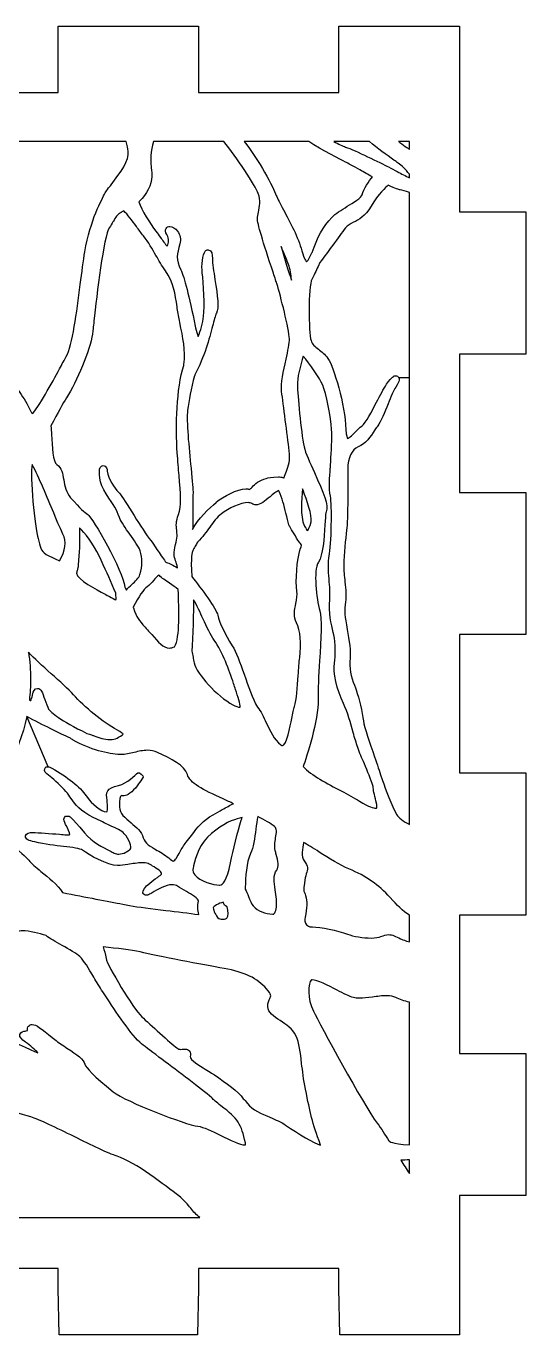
# Model space of a CAD drawing. Extents: x -11 to 868, y -1407 to -16.
# Drawn here: x 567.7 to 642.8, y -447.1 to -250.1 of the extents above; entities that cross this region are included whole.
import ezdxf

# ---------------------------------------------------------------- set-up
doc = ezdxf.new("R2010")
doc.units = 0
doc.layers.add('LAYER_1', color=7, linetype='CONTINUOUS')

msp = doc.modelspace()

# ---------------------------------------------------------------- linework, layer by layer
at = {"layer": 'LAYER_1'}
for points in [[(551.39, -260.09), (572.5, -260.09), (572.5, -250.09), (593.61, -250.09), (593.61, -260.09), (614.72, -260.09), (614.72, -250.09), (632.83, -250.09), (632.83, -278.05), (642.83, -278.05), (642.83, -299.46), (632.83, -299.46)], [(632.83, -299.46), (632.83, -320.27), (642.83, -320.27), (642.83, -341.68), (632.83, -341.68), (632.83, -362.5), (642.83, -362.5), (642.83, -383.91), (632.83, -383.91), (632.83, -404.72), (642.83, -404.72), (642.83, -426.13), (632.83, -426.13), (632.83, -447.09), (614.87, -447.09), (614.72, -440.09), (614.72, -437.09), (593.61, -437.09), (593.61, -440.09), (593.46, -447.09), (572.65, -447.09), (572.5, -440.09), (572.5, -437.09), (551.39, -437.09)], [(623.7, -302.99), (625.32, -302.99)], [(570.96, -361.58), (567.76, -354.01)]]:
    msp.add_lwpolyline(points, dxfattribs=at)
for points, knots in [([(568.59, -308.41), (568.52, -308.31), (568.43, -308.2), (568.35, -308.09), (567.89, -306.98), (567.27, -306.05), (566.72, -305.24), (566.05, -304.23), (565.47, -303.35), (565.37, -302.44), (565.11, -300.21), (561.11, -296.33), (559.49, -295.09), (557.46, -293.53), (556.83, -289.79), (556.69, -288.68), (556.53, -287.45), (555.83, -286.75), (555.21, -286.14), (554.73, -285.66), (554.31, -285.25), (554.16, -284.63), (553.92, -283.67), (553.86, -283.07), (553.8, -282.44), (553.76, -282.01), (553.72, -281.57), (553.63, -281.01), (553.34, -278.7), (551.74, -275.62), (550.45, -273.45), (549.94, -272.59), (549.66, -270.92), (549.53, -270.12), (549.43, -269.5), (549.38, -269.16), (548.93, -269.16), (548.43, -269.16), (548.41, -269.7), (548.4, -269.87), (548.37, -270.76), (548.52, -274.48), (549.92, -276.54), (551.06, -278.22), (551.91, -280.44), (551.99, -281.17), (551.82, -281.12), (551.52, -280.99), (551, -280.66), (551, -280.66), (550.98, -280.64), (550.98, -280.64), (550.98, -280.64), (550.95, -280.63), (550.95, -280.63), (550.45, -280.27), (549.38, -278.78), (548.08, -276.64), (547.4, -275.51), (546.83, -273.84), (546.54, -272.18), (546.48, -271.79), (546.4, -271.3), (545.92, -271.3), (545.92, -271.3), (545.64, -271.3), (545.64, -271.3), (545.64, -271.3), (545.48, -271.55), (545.48, -271.55), (545.2, -272.01), (545.47, -274.53), (546.01, -275.59), (545.78, -275.33), (545.53, -275.06), (545.27, -274.78), (544.15, -273.56), (542.87, -272.18), (542.55, -271.23), (542.22, -270.23), (541.43, -269.15), (540.67, -268.11), (540.51, -267.88), (540.35, -267.66), (540.19, -267.45), (540.19, -267.45), (582.7, -267.45), (582.7, -267.45), (582.85, -268.02), (582.95, -268.5), (583.01, -268.91), (583.23, -270.3), (581.88, -272.09), (580.45, -274), (580.45, -274), (580.35, -274.14), (580.35, -274.14), (580.32, -274.16), (580.3, -274.18), (580.29, -274.2), (580.26, -274.22), (580.23, -274.25), (580.2, -274.29), (580.01, -274.48), (579.81, -274.77), (579.57, -275.19), (579.02, -276.18), (577.35, -279.2), (576.5, -284.06), (576.27, -285.4), (576.05, -287.14), (575.81, -288.99), (575.29, -293.08), (574.64, -298.18), (573.71, -299.81), (573.43, -300.29), (573.08, -300.95), (572.68, -301.69), (571.61, -303.67), (569.45, -307.66), (568.59, -308.41)], [0, 0, 0, 0, 1, 1, 1, 2, 2, 2, 3, 3, 3, 4, 4, 4, 5, 5, 5, 6, 6, 6, 7, 7, 7, 8, 8, 8, 9, 9, 9, 10, 10, 10, 11, 11, 11, 12, 12, 12, 13, 13, 13, 14, 14, 14, 15, 15, 15, 16, 16, 16, 17, 17, 17, 18, 18, 18, 19, 19, 19, 20, 20, 20, 21, 21, 21, 22, 22, 22, 23, 23, 23, 24, 24, 24, 25, 25, 25, 26, 26, 26, 27, 27, 27, 28, 28, 28, 29, 29, 29, 30, 30, 30, 31, 31, 31, 32, 32, 32, 33, 33, 33, 34, 34, 34, 35, 35, 35, 36, 36, 36, 37, 37, 37, 38, 38, 38, 39, 39, 39, 40, 40, 40, 40]), ([(592.7, -325.87), (592.76, -325.09), (592.76, -323.84), (592.75, -322.63), (592.75, -321.73), (592.74, -320.87), (592.77, -320.38), (592.8, -319.9), (592.68, -318.7), (592.47, -316.62), (592.16, -313.58), (591.74, -309.43), (591.96, -307.92), (592.18, -306.45), (592.47, -304.68), (592.98, -302.73), (592.98, -302.73), (593.03, -302.68), (593.03, -302.68), (593.03, -302.68), (593.03, -302.59), (593.03, -302.59), (594.51, -299.84), (595.22, -297.09), (595.69, -295.27), (595.92, -294.38), (596.11, -293.67), (596.28, -293.31), (596.7, -292.49), (596.47, -290.77), (596.07, -288.23), (595.87, -287.01), (595.69, -285.85), (595.68, -285.06), (595.67, -284.54), (595.65, -283.76), (595.03, -283.76), (594.87, -283.76), (594.72, -283.83), (594.6, -283.96), (594.25, -284.38), (594.01, -286.15), (594.16, -287.24), (594.38, -288.74), (594.52, -292.36), (594.36, -293.75), (594.25, -294.75), (593.88, -295.97), (593.54, -296.8), (593.4, -296.43), (593.25, -295.96), (593.16, -295.52), (593.16, -295.52), (593.11, -295.27), (593.11, -295.27), (592.18, -290.68), (591.47, -287.89), (590.92, -286.75), (590.17, -285.19), (590.33, -284.47), (590.8, -282.84), (590.98, -282.18), (590.85, -281.51), (590.44, -280.96), (590.11, -280.52), (589.65, -280.24), (589.28, -280.24), (589.04, -280.24), (588.83, -280.36), (588.71, -280.55), (588.57, -280.8), (588.61, -281.11), (588.82, -281.47), (589.25, -282.21), (589.12, -282.66), (588.88, -283.23), (588.59, -282.91), (588.15, -282.29), (587.87, -281.89), (587.64, -281.56), (587.41, -281.24), (587.19, -280.96), (586.33, -279.83), (585, -277.8), (584.62, -276.52), (584.64, -276.5), (584.67, -276.47), (584.7, -276.45), (585.81, -275.41), (586.53, -273.97), (586.58, -272.7), (586.59, -272.55), (586.59, -272.41), (586.59, -272.3), (586.59, -272.3), (586.59, -272.27), (586.59, -272.27), (586.59, -272.27), (586.58, -272.23), (586.58, -272.23), (586.56, -272.12), (586.55, -272), (586.53, -271.89), (586.31, -270.33), (586.41, -268.87), (586.83, -267.45), (586.83, -267.45), (597.39, -267.45), (597.39, -267.45), (599.38, -269.81), (602.12, -274.12), (602.58, -275.29), (602.99, -276.33), (602.79, -277.26), (602.61, -278.08), (602.53, -278.43), (602.46, -278.77), (602.45, -279.07), (602.43, -279.74), (603.28, -282.46), (604.85, -287.25), (605.09, -287.99), (605.29, -288.6), (605.41, -288.96), (605.91, -290.59), (607.21, -295.7), (607.28, -297.17), (607.31, -297.77), (607.04, -298.96), (606.76, -300.22), (606.35, -302.03), (605.93, -303.9), (606.09, -305.09), (606.36, -307.05), (606.93, -311.53), (607.25, -314.02), (607.44, -315.46), (607.12, -316.28), (606.82, -317.08), (606.7, -317.41), (606.57, -317.75), (606.48, -318.11), (606.34, -318.03), (606.16, -317.98), (605.96, -317.96), (605.85, -317.95), (605.74, -317.95), (605.62, -317.95), (604.58, -317.95), (604.06, -318.06), (603.79, -318.2), (602.7, -318.39), (602.08, -319.03), (601.66, -319.47), (601.52, -319.61), (601.33, -319.81), (601.26, -319.83), (601.1, -319.75), (600.92, -319.72), (600.7, -319.72), (599.5, -319.72), (597.22, -320.94), (596.32, -321.72), (596.32, -321.72), (596.23, -321.8), (596.23, -321.8), (595.3, -322.62), (593.46, -324.24), (592.7, -325.87)], [0, 0, 0, 0, 1, 1, 1, 2, 2, 2, 3, 3, 3, 4, 4, 4, 5, 5, 5, 6, 6, 6, 7, 7, 7, 8, 8, 8, 9, 9, 9, 10, 10, 10, 11, 11, 11, 12, 12, 12, 13, 13, 13, 14, 14, 14, 15, 15, 15, 16, 16, 16, 17, 17, 17, 18, 18, 18, 19, 19, 19, 20, 20, 20, 21, 21, 21, 22, 22, 22, 23, 23, 23, 24, 24, 24, 25, 25, 25, 26, 26, 26, 27, 27, 27, 28, 28, 28, 29, 29, 29, 30, 30, 30, 31, 31, 31, 32, 32, 32, 33, 33, 33, 34, 34, 34, 35, 35, 35, 36, 36, 36, 37, 37, 37, 38, 38, 38, 39, 39, 39, 40, 40, 40, 41, 41, 41, 42, 42, 42, 43, 43, 43, 44, 44, 44, 45, 45, 45, 46, 46, 46, 47, 47, 47, 48, 48, 48, 49, 49, 49, 50, 50, 50, 51, 51, 51, 52, 52, 52, 53, 53, 53, 54, 54, 54, 55, 55, 55, 56, 56, 56, 56]), ([(609.85, -285.53), (609.77, -285.47), (609.49, -285.18), (609.14, -283.91), (608.6, -281.93), (607.36, -279.59), (606.37, -277.72), (605.9, -276.83), (605.49, -276.05), (605.29, -275.56), (604.83, -274.43), (602.7, -270.13), (600.44, -267.45), (600.44, -267.45), (610.17, -267.45), (610.17, -267.45), (612.14, -268.77), (615.04, -270.25), (615.7, -270.55), (616.04, -270.71), (616.89, -271.19), (617.87, -271.73), (618.46, -272.07), (619.12, -272.43), (619.77, -272.79), (619.24, -273.42), (618.4, -274.54), (618.22, -275.49), (618.14, -275.89), (616.84, -276.68), (615.98, -277.21), (615.09, -277.76), (614.17, -278.32), (613.64, -278.89), (612.39, -280.2), (611.41, -281.97), (610.71, -284.14), (610.64, -284.25), (610.57, -284.38), (610.51, -284.51), (610.14, -285.3), (609.92, -285.49), (609.85, -285.53)], [0, 0, 0, 0, 1, 1, 1, 2, 2, 2, 3, 3, 3, 4, 4, 4, 5, 5, 5, 6, 6, 6, 7, 7, 7, 8, 8, 8, 9, 9, 9, 10, 10, 10, 11, 11, 11, 12, 12, 12, 13, 13, 13, 14, 14, 14, 14]), ([(625.33, -272.93), (624.75, -272.64), (624.12, -272.31), (623.5, -271.98), (623.05, -271.75), (622.61, -271.51), (622.18, -271.29), (620.97, -270.67), (617.17, -268.77), (615.71, -268.29), (615.27, -268.14), (614.63, -267.84), (613.94, -267.45), (613.94, -267.45), (619.34, -267.45), (619.34, -267.45), (620.46, -268.49), (621.91, -269.49), (622.98, -270.24), (623.23, -270.41), (623.46, -270.57), (623.65, -270.7), (624.17, -271.07), (624.7, -271.61), (625.33, -272.37), (625.33, -272.37), (625.33, -272.93), (625.33, -272.93)], [0, 0, 0, 0, 1, 1, 1, 2, 2, 2, 3, 3, 3, 4, 4, 4, 5, 5, 5, 6, 6, 6, 7, 7, 7, 8, 8, 8, 9, 9, 9, 9]), ([(624.94, -268.36), (624.64, -268.14), (624.27, -267.87), (623.88, -267.6), (623.81, -267.55), (623.75, -267.5), (623.68, -267.45), (623.68, -267.45), (625.33, -267.45), (625.33, -267.45), (625.33, -267.45), (625.33, -268.65), (625.33, -268.65), (625.2, -268.55), (625.07, -268.45), (624.94, -268.36)], [0, 0, 0, 0, 1, 1, 1, 2, 2, 2, 3, 3, 3, 4, 4, 4, 5, 5, 5, 5]), ([(625.32, -370.28), (624.36, -369.78), (623.7, -369.26), (623.43, -368.8), (622.64, -367.46), (621.72, -364.88), (621.28, -363.63), (621.21, -363.42), (621.14, -363.24), (621.09, -363.11), (620.85, -362.31), (620.47, -361.23), (620.08, -360.08), (619.36, -358.01), (618.55, -355.66), (618.4, -354.68), (618.19, -353.3), (617.79, -351.34), (617.3, -350), (617.3, -350), (617.19, -349.71), (617.19, -349.71), (616.79, -348.62), (616.24, -347.13), (616.37, -345.79), (616.53, -344.09), (616.26, -342.61), (615.95, -340.89), (615.61, -339.03), (615.5, -337.99), (615.71, -336.77), (615.85, -335.96), (615.74, -334.89), (615.62, -333.76), (615.53, -332.9), (615.43, -332.01), (615.45, -331.23), (615.51, -329.52), (615.69, -327.29), (615.88, -325.95), (616.09, -324.58), (616.06, -318.01), (616.05, -316.71), (616.04, -315.15), (616.67, -313.83), (617.61, -313.43), (618.76, -312.95), (619.43, -311.95), (620.14, -310.88), (620.27, -310.68), (620.41, -310.48), (620.55, -310.27), (621.01, -309.6), (621.57, -308.25), (622.12, -306.94), (622.54, -305.9), (622.99, -304.84), (623.26, -304.43), (623.93, -303.42), (623.78, -303.13), (623.7, -302.99), (623.61, -302.82), (623.43, -302.71), (623.23, -302.71), (622.97, -302.71), (622.71, -302.81), (621.88, -304), (621.41, -304.69), (620.9, -305.67), (620.37, -306.7), (619.63, -308.14), (618.8, -309.78), (618.14, -310.29), (617.85, -310.52), (617.55, -310.82), (617.26, -311.12), (616.91, -311.47), (616.27, -312.12), (616.01, -312.15), (615.97, -312.09), (615.8, -311.81), (615.76, -310.82), (615.61, -307.02), (613.97, -301.45), (613.05, -300.1), (612.62, -299.47), (612.1, -299.07), (611.64, -298.72), (611.11, -298.32), (610.69, -298), (610.53, -297.43), (610.17, -296.2), (610.01, -289.36), (610.68, -288.13), (610.96, -287.64), (611.26, -286.97), (611.58, -286.27), (611.58, -286.27), (611.86, -285.68), (611.86, -285.68), (612.52, -284.79), (613.17, -283.9), (613.78, -283.07), (614.54, -282.02), (615.2, -281.11), (615.72, -280.44), (616.03, -280.05), (616.42, -279.86), (616.9, -279.62), (617.68, -279.24), (618.66, -278.76), (619.57, -277.21), (620.69, -275.31), (621.75, -274.3), (622.13, -274.03), (623.28, -274.6), (623.71, -274.71), (623.93, -274.74), (624.23, -274.78), (624.73, -274.93), (625.33, -275.15), (625.33, -275.15), (625.32, -370.28), (625.32, -370.28)], [0, 0, 0, 0, 1, 1, 1, 2, 2, 2, 3, 3, 3, 4, 4, 4, 5, 5, 5, 6, 6, 6, 7, 7, 7, 8, 8, 8, 9, 9, 9, 10, 10, 10, 11, 11, 11, 12, 12, 12, 13, 13, 13, 14, 14, 14, 15, 15, 15, 16, 16, 16, 17, 17, 17, 18, 18, 18, 19, 19, 19, 20, 20, 20, 21, 21, 21, 22, 22, 22, 23, 23, 23, 24, 24, 24, 25, 25, 25, 26, 26, 26, 27, 27, 27, 28, 28, 28, 29, 29, 29, 30, 30, 30, 31, 31, 31, 32, 32, 32, 33, 33, 33, 34, 34, 34, 35, 35, 35, 36, 36, 36, 37, 37, 37, 38, 38, 38, 39, 39, 39, 40, 40, 40, 41, 41, 41, 41]), ([(582.74, -334.97), (582.67, -334.81), (582.58, -334.66), (582.5, -334.52), (582.26, -332.04), (577.65, -324.05), (576.93, -323.6), (576.42, -323.28), (575.86, -322.79), (574.35, -321.08), (573.67, -320.32), (573.49, -319.29), (573.32, -318.38), (573.16, -317.44), (573, -316.55), (572.3, -316.1), (571.7, -315.72), (571.58, -313.4), (571.48, -311.55), (571.45, -311.13), (571.43, -310.71), (571.4, -310.28), (572.45, -308.24), (573.21, -306.85), (573.73, -306.04), (575.25, -303.64), (577.33, -298.83), (577.63, -296.46), (577.69, -296.06), (577.77, -295.35), (577.87, -294.45), (578.3, -290.63), (579.3, -281.68), (580.19, -280.41), (580.39, -280.11), (580.56, -279.84), (580.73, -279.56), (580.73, -279.56), (580.79, -279.46), (580.79, -279.46), (580.79, -279.46), (580.89, -279.28), (580.89, -279.28), (581.09, -278.94), (581.22, -278.72), (581.42, -278.52), (581.46, -278.49), (581.49, -278.45), (581.53, -278.42), (581.59, -278.37), (581.63, -278.34), (581.67, -278.31), (581.72, -278.28), (581.74, -278.27), (581.75, -278.25), (581.82, -278.21), (581.87, -278.18), (581.93, -278.14), (581.93, -278.14), (581.97, -278.12), (581.97, -278.12), (582.04, -278.07), (582.11, -278.04), (582.18, -278), (582.24, -277.97), (582.3, -277.94), (582.35, -277.91), (582.93, -278.41), (583.61, -279.35), (584.26, -280.26), (584.6, -280.73), (584.96, -281.23), (585.3, -281.65), (586.1, -282.66), (586.65, -283.64), (587.19, -284.6), (587.62, -285.36), (588.06, -286.15), (588.61, -286.91), (589.84, -288.61), (590.1, -290.42), (590.37, -292.33), (590.47, -293.01), (590.57, -293.72), (590.72, -294.41), (590.72, -294.41), (590.78, -294.71), (590.78, -294.71), (591.27, -297.03), (591.66, -298.87), (591.41, -301), (591.41, -301), (591.38, -301.03), (591.38, -301.03), (591.38, -301.03), (591.38, -301.15), (591.38, -301.15), (590.27, -304.68), (590.14, -310.26), (590.4, -314.33), (590.48, -315.57), (590.58, -316.71), (590.67, -317.72), (590.91, -320.45), (591.09, -322.41), (590.59, -323.61), (590.17, -324.64), (590.24, -325.31), (590.31, -325.95), (590.38, -326.53), (590.44, -327.13), (590.15, -328.14), (589.78, -329.42), (589.9, -329.91), (590.15, -330.56), (590.25, -330.83), (590.36, -331.13), (590.42, -331.61), (589.86, -331.29), (589.16, -330.92), (588.78, -330.83), (588.59, -330.75), (588.09, -329.99), (587.66, -329.33), (587.27, -328.73), (586.78, -327.99), (586.18, -327.2), (585.43, -326.2), (584.44, -324.61), (583.56, -323.21), (582.53, -321.58), (581.89, -320.56), (581.55, -320.23), (580.96, -319.65), (580.01, -318.23), (579.87, -317.06), (579.84, -316.82), (579.77, -316.25), (579.26, -316.25), (579.06, -316.25), (578.89, -316.36), (578.79, -316.54), (578.55, -317.01), (578.63, -318.97), (579.68, -320.48), (580.98, -322.37), (581.2, -322.77), (581.71, -324.07), (581.98, -324.78), (582.6, -325.65), (583.26, -326.57), (583.91, -327.47), (584.57, -328.4), (584.8, -329.05), (585.19, -330.18), (585.19, -331.32), (584.79, -332.63), (584.62, -333.15), (584.08, -333.66), (583.56, -334.14), (583.28, -334.41), (582.99, -334.68), (582.74, -334.97)], [0, 0, 0, 0, 1, 1, 1, 2, 2, 2, 3, 3, 3, 4, 4, 4, 5, 5, 5, 6, 6, 6, 7, 7, 7, 8, 8, 8, 9, 9, 9, 10, 10, 10, 11, 11, 11, 12, 12, 12, 13, 13, 13, 14, 14, 14, 15, 15, 15, 16, 16, 16, 17, 17, 17, 18, 18, 18, 19, 19, 19, 20, 20, 20, 21, 21, 21, 22, 22, 22, 23, 23, 23, 24, 24, 24, 25, 25, 25, 26, 26, 26, 27, 27, 27, 28, 28, 28, 29, 29, 29, 30, 30, 30, 31, 31, 31, 32, 32, 32, 33, 33, 33, 34, 34, 34, 35, 35, 35, 36, 36, 36, 37, 37, 37, 38, 38, 38, 39, 39, 39, 40, 40, 40, 41, 41, 41, 42, 42, 42, 43, 43, 43, 44, 44, 44, 45, 45, 45, 46, 46, 46, 47, 47, 47, 48, 48, 48, 49, 49, 49, 50, 50, 50, 51, 51, 51, 52, 52, 52, 53, 53, 53, 54, 54, 54, 54]), ([(607.59, -288.32), (607.18, -287.16), (606.56, -285.13), (606.02, -283.24), (606.5, -284.36), (606.94, -285.41), (607.14, -285.96), (607.38, -286.62), (607.5, -287.48), (607.59, -288.32)], [0, 0, 0, 0, 1, 1, 1, 2, 2, 2, 3, 3, 3, 3]), ([(620.23, -367.82), (619.96, -367.82), (619.29, -367.68), (617.79, -366.74), (617.05, -366.27), (616.08, -365.76), (615.05, -365.22), (612.94, -364.11), (610.56, -362.86), (609.36, -361.56), (609.81, -360.23), (611.67, -354.56), (611.58, -351.44), (611.54, -350.05), (611.67, -347.81), (611.8, -345.64), (612, -342.31), (612.19, -339.16), (611.86, -338.09), (611.31, -336.33), (610.84, -332.04), (611.64, -330.78), (612.32, -329.7), (612.48, -327.19), (612.6, -325.18), (612.65, -324.41), (612.7, -323.54), (612.77, -323.33), (612.78, -323.29), (612.8, -323.26), (612.81, -323.22), (613.2, -322.24), (612.39, -320.32), (611.02, -317.3), (610.36, -315.83), (609.67, -314.31), (609.48, -313.43), (608.96, -311.06), (608.54, -305.49), (608.46, -304.13), (608.4, -303.2), (608.94, -301.07), (609.32, -299.75), (610.31, -300.83), (611.84, -303.14), (612.28, -304.13), (612.75, -305.18), (613.55, -309.14), (613.62, -310.75), (613.69, -312.27), (613.58, -314.01), (613.48, -315.71), (613.48, -315.71), (613.46, -316.07), (613.46, -316.07), (613.45, -316.24), (613.43, -316.45), (613.41, -316.69), (613.32, -317.89), (613.18, -319.71), (613.44, -320.86), (613.71, -322.05), (613.58, -328.33), (613.24, -329.82), (613.05, -330.72), (613.14, -331.97), (613.24, -333.31), (613.32, -334.39), (613.41, -335.51), (613.33, -336.42), (613.16, -338.39), (613.56, -340.12), (613.86, -341.38), (613.86, -341.38), (613.94, -341.71), (613.94, -341.71), (614.22, -342.94), (614.2, -344.87), (614.03, -345.96), (613.81, -347.3), (614.41, -349.99), (615.4, -352.07), (616.03, -353.4), (616.47, -354.99), (616.86, -356.4), (617.09, -357.22), (617.31, -357.99), (617.54, -358.67), (617.82, -359.46), (618.17, -360.27), (618.54, -361.13), (619.03, -362.27), (619.54, -363.44), (619.85, -364.53), (619.9, -365.02), (620.02, -365.8), (620.29, -366.73), (620.54, -367.57), (620.39, -367.78), (620.39, -367.79), (620.37, -367.81), (620.31, -367.82), (620.23, -367.82)], [0, 0, 0, 0, 1, 1, 1, 2, 2, 2, 3, 3, 3, 4, 4, 4, 5, 5, 5, 6, 6, 6, 7, 7, 7, 8, 8, 8, 9, 9, 9, 10, 10, 10, 11, 11, 11, 12, 12, 12, 13, 13, 13, 14, 14, 14, 15, 15, 15, 16, 16, 16, 17, 17, 17, 18, 18, 18, 19, 19, 19, 20, 20, 20, 21, 21, 21, 22, 22, 22, 23, 23, 23, 24, 24, 24, 25, 25, 25, 26, 26, 26, 27, 27, 27, 28, 28, 28, 29, 29, 29, 30, 30, 30, 31, 31, 31, 32, 32, 32, 33, 33, 33, 34, 34, 34, 34]), ([(572.67, -330.58), (572.43, -330.48), (572.06, -330.31), (571.61, -330.1), (570.04, -329.38), (569.95, -329.03), (569.68, -328), (569.62, -327.76), (569.55, -327.5), (569.46, -327.21), (568.97, -325.63), (568.2, -317.67), (568.57, -316.08), (569.6, -318.01), (570.86, -321.04), (571.81, -323.34), (572.44, -324.85), (572.93, -326.04), (573.21, -326.55), (573.79, -327.64), (573.59, -329.1), (572.67, -330.58)], [0, 0, 0, 0, 1, 1, 1, 2, 2, 2, 3, 3, 3, 4, 4, 4, 5, 5, 5, 6, 6, 6, 7, 7, 7, 7]), ([(606.21, -358.39), (606.18, -358.39), (606.1, -358.38), (605.96, -358.27), (604.96, -357.49), (604.36, -356.2), (603.78, -354.95), (603.37, -354.05), (602.98, -353.21), (602.46, -352.61), (601.73, -351.28), (601.08, -349.44), (600.46, -347.66), (599.84, -345.91), (599.26, -344.26), (598.67, -343.35), (597.57, -341.63), (596.67, -339.75), (596.49, -338.78), (596.3, -337.8), (593.99, -334.74), (592.57, -332.93), (592.4, -329.95), (592.64, -329.23), (592.72, -329.08), (592.83, -328.87), (592.97, -328.63), (593.11, -328.37), (593.22, -328.17), (593.33, -327.97), (593.44, -327.77), (594.22, -326.98), (594.79, -326.2), (595.29, -325.51), (595.86, -324.72), (596.36, -324.03), (597.04, -323.5), (598.07, -322.69), (599.92, -321.82), (601.04, -321.82), (601.3, -321.82), (601.5, -321.87), (601.62, -321.96), (601.79, -322.09), (602, -322.16), (602.22, -322.16), (602.88, -322.16), (603.6, -321.56), (604.35, -320.93), (604.75, -320.6), (605.4, -320.05), (605.67, -320), (605.68, -320.01), (605.72, -320.14), (605.72, -320.14), (605.72, -320.14), (605.75, -320.16), (605.75, -320.16), (606.16, -321.02), (606.47, -322.29), (606.74, -323.41), (606.9, -324.05), (607.04, -324.65), (607.2, -325.17), (607.23, -325.32), (607.33, -325.47), (607.6, -325.9), (607.83, -326.26), (608.13, -326.74), (608.35, -327.16), (608.58, -327.59), (608.8, -327.83), (608.95, -327.99), (609.13, -328.19), (609.15, -328.2), (608.91, -328.84), (608.36, -330.34), (608.17, -333.62), (608.4, -335.15), (608.49, -335.69), (608.36, -336.32), (608.24, -336.98), (608.04, -337.98), (607.84, -339.02), (608.32, -339.92), (608.91, -341), (609.1, -343.05), (608.82, -345.13), (608.73, -345.84), (608.67, -346.8), (608.6, -347.82), (608.48, -349.57), (608.36, -351.56), (608.03, -352.5), (607.89, -352.91), (607.77, -353.56), (607.62, -354.32), (607.4, -355.43), (606.82, -358.39), (606.21, -358.39)], [0, 0, 0, 0, 1, 1, 1, 2, 2, 2, 3, 3, 3, 4, 4, 4, 5, 5, 5, 6, 6, 6, 7, 7, 7, 8, 8, 8, 9, 9, 9, 10, 10, 10, 11, 11, 11, 12, 12, 12, 13, 13, 13, 14, 14, 14, 15, 15, 15, 16, 16, 16, 17, 17, 17, 18, 18, 18, 19, 19, 19, 20, 20, 20, 21, 21, 21, 22, 22, 22, 23, 23, 23, 24, 24, 24, 25, 25, 25, 26, 26, 26, 27, 27, 27, 28, 28, 28, 29, 29, 29, 30, 30, 30, 31, 31, 31, 32, 32, 32, 33, 33, 33, 33]), ([(609.96, -326.03), (609.92, -325.99), (609.87, -325.91), (609.8, -325.79), (609.68, -325.56), (609.58, -325.39), (609.48, -325.28), (608.91, -323.8), (609.04, -321.44), (609.24, -319.74), (609.26, -319.81), (609.29, -319.89), (609.32, -319.96), (609.89, -321.52), (610.67, -323.65), (610.56, -324.73), (610.31, -325.55), (610.08, -325.91), (609.96, -326.03)], [0, 0, 0, 0, 1, 1, 1, 2, 2, 2, 3, 3, 3, 4, 4, 4, 5, 5, 5, 6, 6, 6, 6]), ([(581.18, -336.46), (580.96, -336.38), (580.56, -336.16), (580.19, -335.96), (579.97, -335.84), (579.73, -335.71), (579.46, -335.56), (578.33, -334.97), (575.32, -333.38), (575.26, -332.43), (575.25, -332.38), (575.26, -332.34), (575.27, -332.31), (575.3, -332.21), (575.33, -332.12), (575.35, -332.04), (575.4, -331.89), (575.44, -331.72), (575.46, -331.55), (575.46, -331.55), (575.48, -331.52), (575.48, -331.52), (575.48, -331.52), (575.48, -331.43), (575.48, -331.43), (575.49, -331.34), (575.5, -331.25), (575.49, -331.16), (575.71, -329.49), (575.7, -327.62), (575.7, -326.37), (575.7, -326.09), (575.7, -325.83), (575.7, -325.61), (576.41, -326.24), (577.84, -328.14), (578.64, -329.84), (578.64, -329.84), (578.94, -330.48), (578.94, -330.48), (579.87, -332.43), (580.43, -333.62), (581.14, -335.43), (581.2, -336.02), (581.2, -336.32), (581.18, -336.46)], [0, 0, 0, 0, 1, 1, 1, 2, 2, 2, 3, 3, 3, 4, 4, 4, 5, 5, 5, 6, 6, 6, 7, 7, 7, 8, 8, 8, 9, 9, 9, 10, 10, 10, 11, 11, 11, 12, 12, 12, 13, 13, 13, 14, 14, 14, 15, 15, 15, 15]), ([(589.2, -343.7), (588.3, -343.7), (587.53, -342.81), (586.55, -341.68), (586.55, -341.68), (586.29, -341.38), (586.29, -341.38), (586.02, -341.07), (585.78, -340.81), (585.57, -340.57), (584.61, -339.52), (584.29, -339.16), (583.8, -337.63), (583.79, -337.61), (583.79, -337.58), (583.78, -337.56), (584.61, -335.95), (585.36, -334.84), (585.85, -334.5), (586.22, -334.24), (586.54, -333.87), (586.85, -333.5), (587.07, -333.25), (587.48, -332.77), (587.64, -332.75), (587.64, -332.75), (587.67, -332.77), (587.71, -332.81), (588.05, -333.16), (588.63, -333.55), (589.25, -333.96), (589.71, -334.27), (590.18, -334.58), (590.53, -334.87), (590.53, -334.87), (590.54, -334.95), (590.54, -334.95), (590.65, -337.82), (590.83, -342.13), (590, -343.5), (589.71, -343.64), (589.44, -343.7), (589.2, -343.7)], [0, 0, 0, 0, 1, 1, 1, 2, 2, 2, 3, 3, 3, 4, 4, 4, 5, 5, 5, 6, 6, 6, 7, 7, 7, 8, 8, 8, 9, 9, 9, 10, 10, 10, 11, 11, 11, 12, 12, 12, 13, 13, 13, 14, 14, 14, 14]), ([(599.86, -352.61), (599.57, -352.61), (599.19, -352.48), (598.75, -352.25), (596.37, -350.95), (593.33, -347.65), (592.94, -345.94), (592.88, -345.64), (592.82, -345.36), (592.78, -345.1), (592.71, -344.75), (592.66, -344.44), (592.58, -344.17), (592.69, -342.11), (592.9, -338), (592.85, -336.44), (593.33, -337.24), (593.88, -338.44), (594.26, -339.27), (594.86, -340.56), (595.42, -341.78), (595.95, -342.51), (597.23, -344.28), (598.22, -347.08), (598.86, -349.04), (598.96, -349.36), (599.06, -349.67), (599.16, -349.97), (599.49, -350.97), (599.9, -352.19), (599.86, -352.61)], [0, 0, 0, 0, 1, 1, 1, 2, 2, 2, 3, 3, 3, 4, 4, 4, 5, 5, 5, 6, 6, 6, 7, 7, 7, 8, 8, 8, 9, 9, 9, 10, 10, 10, 10]), ([(582.28, -356.67), (582.12, -356.84), (581.59, -357.13), (581.37, -357.25), (581.06, -357.41), (580.71, -357.49), (580.29, -357.49), (579.47, -357.49), (578.57, -357.17), (577.91, -356.93), (577.75, -356.87), (577.61, -356.82), (577.48, -356.77), (577.31, -356.72), (577.08, -356.64), (576.81, -356.56), (572.75, -354.55), (571.43, -353.45), (571.05, -352.89), (570.87, -352.63), (570.65, -351.98), (570.48, -351.46), (570.11, -350.38), (569.91, -349.78), (569.37, -349.78), (568.86, -349.78), (568.73, -350.34), (568.68, -350.52), (568.68, -350.52), (568.61, -350.83), (568.61, -350.83), (568.54, -351.13), (568.45, -351.49), (568.38, -351.61), (568.34, -351.6), (568.27, -351.58), (568.15, -351.54), (568.27, -350.52), (568.33, -349.49), (568.33, -348.45), (568.33, -347.05), (568.22, -345.68), (568.02, -344.34), (568.8, -345.22), (570.15, -346.42), (571.44, -347.58), (572.73, -348.72), (574.06, -349.91), (574.78, -350.73), (576.34, -352.53), (579.4, -355), (581.31, -356.02), (581.99, -356.38), (582.21, -356.58), (582.28, -356.67)], [0, 0, 0, 0, 1, 1, 1, 2, 2, 2, 3, 3, 3, 4, 4, 4, 5, 5, 5, 6, 6, 6, 7, 7, 7, 8, 8, 8, 9, 9, 9, 10, 10, 10, 11, 11, 11, 12, 12, 12, 13, 13, 13, 14, 14, 14, 15, 15, 15, 16, 16, 16, 17, 17, 17, 18, 18, 18, 18]), ([(598.85, -367.14), (598.33, -367.37), (597.79, -367.68), (597.17, -368.03), (596.76, -368.26), (596.3, -368.52), (595.8, -368.79), (594.31, -369.57), (593.42, -370.75), (592.55, -371.9), (592.28, -372.26), (592.02, -372.6), (591.75, -372.93), (591.37, -373.39), (591.08, -373.92), (590.79, -374.44), (590.48, -375), (590.06, -375.77), (589.78, -375.77), (589.73, -375.77), (589.59, -375.74), (589.35, -375.51), (588.74, -374.94), (588.04, -374.54), (587.36, -374.16), (586.37, -373.59), (585.51, -373.1), (585.29, -372.26), (585.06, -371.35), (584.24, -370.67), (583.44, -370.01), (582.55, -369.27), (581.7, -368.57), (581.7, -367.65), (581.68, -366.39), (581.85, -366.03), (581.96, -365.93), (581.97, -365.91), (582.33, -365.97), (582.62, -365.92), (583.04, -365.85), (584.05, -365.02), (584.57, -364.15), (584.74, -363.87), (585.04, -363.56), (585.25, -363.13), (585.36, -362.91), (584.69, -362.37), (584.48, -362.5), (583.98, -362.78), (582.94, -364.12), (581.55, -364.39), (579.72, -364.75), (579.68, -365.51), (579.83, -366.63), (579.89, -367.02), (579.95, -367.47), (579.9, -368.03), (579.88, -368.35), (579.8, -368.35), (579.71, -368.35), (579, -368.35), (577.42, -367.08), (576.88, -366.22), (576.02, -364.86), (574.28, -363.38), (571.97, -362.04), (571.24, -361.62), (571.13, -361.58), (570.96, -361.58), (570.96, -361.58), (570.61, -361.58), (570.61, -361.58), (570.61, -361.58), (570.48, -361.91), (570.48, -361.91), (570.35, -362.27), (570.51, -362.4), (571.26, -363.03), (571.92, -363.59), (573.02, -364.52), (573.65, -365.29), (573.96, -365.67), (574.19, -366.01), (574.42, -366.33), (575.14, -367.35), (575.71, -368.16), (577.84, -369.25), (578.78, -369.73), (579.56, -370.09), (580.18, -370.37), (581.3, -370.89), (581.98, -371.2), (582.43, -371.66), (583.2, -372.45), (583.57, -373.74), (583.38, -373.94), (583.07, -374.27), (582.31, -374.73), (581.59, -374.73), (581.34, -374.73), (581.12, -374.68), (580.92, -374.57), (580.73, -374.47), (580.51, -374.36), (580.28, -374.25), (579.17, -373.7), (577.64, -372.94), (576.45, -371.51), (574.37, -368.99), (574.18, -368.99), (573.89, -368.99), (573.89, -368.99), (573.61, -368.99), (573.61, -368.99), (573.61, -368.99), (573.44, -369.24), (573.44, -369.24), (573.26, -369.53), (573.4, -369.86), (573.6, -370.26), (573.6, -370.26), (573.68, -370.42), (573.68, -370.42), (573.91, -370.87), (574.24, -371.56), (574.22, -371.78), (574.18, -371.8), (574.09, -371.83), (573.89, -371.83), (573.83, -371.83), (573.76, -371.82), (573.69, -371.82), (573.44, -371.8), (573.08, -371.77), (572.66, -371.74), (571.35, -371.63), (569.56, -371.49), (568.64, -371.49), (568.22, -371.49), (567.64, -371.49), (567.58, -372), (567.52, -372.54), (568.09, -372.68), (568.95, -372.88), (570.52, -373.25), (572.06, -373.43), (573.3, -373.58), (574.58, -373.73), (575.8, -373.87), (576.16, -374.15), (577.06, -374.84), (579.92, -376.45), (581.4, -376.45), (581.4, -376.45), (581.49, -376.45), (581.49, -376.45), (581.89, -376.43), (582.4, -376.35), (582.95, -376.27), (583.67, -376.17), (584.49, -376.04), (585.16, -376.04), (585.75, -376.04), (586.03, -376.14), (586.16, -376.22), (586.26, -376.28), (586.38, -376.34), (586.5, -376.41), (586.96, -376.67), (588.04, -377.28), (588.05, -377.65), (588.05, -377.73), (587.95, -377.88), (587.65, -378.07), (587.21, -378.35), (585.02, -379.79), (585.24, -380.55), (585.3, -380.78), (585.51, -380.93), (585.76, -380.93), (585.94, -380.93), (586.13, -380.85), (586.46, -380.65), (586.46, -380.65), (586.6, -380.57), (586.6, -380.57), (587.46, -380.05), (588.65, -379.33), (589.62, -379.33), (589.94, -379.33), (590.21, -379.41), (590.44, -379.57), (590.85, -379.85), (591.32, -380.11), (591.77, -380.37), (592.52, -380.79), (593.66, -381.43), (593.58, -381.82), (593.44, -382.42), (593.45, -383.19), (593.64, -383.83), (592.14, -383.6), (590.38, -383.39), (588.66, -383.19), (586.54, -382.94), (584.54, -382.71), (583.22, -382.45), (583.22, -382.45), (582.19, -382.26), (582.19, -382.26), (580.08, -381.86), (576.59, -381.19), (573.16, -380.51), (572.34, -379.32), (571.04, -378.26), (569.89, -377.32), (569.14, -376.7), (568.42, -376.11), (568.09, -375.66), (567.75, -375.21), (566.66, -374.3), (564.76, -372.72), (563.23, -371.45), (561.24, -369.79), (559.76, -368.39), (563.76, -364.6), (566.61, -359.61), (567.76, -354.01), (570.22, -355.3), (572.72, -356.55), (574.32, -357.29), (574.42, -357.36), (574.57, -357.45), (574.74, -357.55), (577.22, -358.99), (580.06, -359.69), (581.77, -359.74), (581.77, -359.74), (581.9, -359.74), (581.9, -359.74), (582.57, -359.74), (583.25, -359.58), (583.9, -359.42), (584.56, -359.26), (585.23, -359.1), (585.91, -359.1), (586.45, -359.1), (586.94, -359.21), (587.41, -359.42), (589.45, -360.37), (591.56, -361.35), (591.92, -362.74), (592.24, -364.01), (594.26, -365.02), (597.3, -366.42), (597.85, -366.67), (598.37, -366.91), (598.85, -367.14)], [0, 0, 0, 0, 1, 1, 1, 2, 2, 2, 3, 3, 3, 4, 4, 4, 5, 5, 5, 6, 6, 6, 7, 7, 7, 8, 8, 8, 9, 9, 9, 10, 10, 10, 11, 11, 11, 12, 12, 12, 13, 13, 13, 14, 14, 14, 15, 15, 15, 16, 16, 16, 17, 17, 17, 18, 18, 18, 19, 19, 19, 20, 20, 20, 21, 21, 21, 22, 22, 22, 23, 23, 23, 24, 24, 24, 25, 25, 25, 26, 26, 26, 27, 27, 27, 28, 28, 28, 29, 29, 29, 30, 30, 30, 31, 31, 31, 32, 32, 32, 33, 33, 33, 34, 34, 34, 35, 35, 35, 36, 36, 36, 37, 37, 37, 38, 38, 38, 39, 39, 39, 40, 40, 40, 41, 41, 41, 42, 42, 42, 43, 43, 43, 44, 44, 44, 45, 45, 45, 46, 46, 46, 47, 47, 47, 48, 48, 48, 49, 49, 49, 50, 50, 50, 51, 51, 51, 52, 52, 52, 53, 53, 53, 54, 54, 54, 55, 55, 55, 56, 56, 56, 57, 57, 57, 58, 58, 58, 59, 59, 59, 60, 60, 60, 61, 61, 61, 62, 62, 62, 63, 63, 63, 64, 64, 64, 65, 65, 65, 66, 66, 66, 67, 67, 67, 68, 68, 68, 69, 69, 69, 70, 70, 70, 71, 71, 71, 72, 72, 72, 73, 73, 73, 74, 74, 74, 75, 75, 75, 76, 76, 76, 77, 77, 77, 78, 78, 78, 79, 79, 79, 80, 80, 80, 81, 81, 81, 82, 82, 82, 83, 83, 83, 84, 84, 84, 85, 85, 85, 86, 86, 86, 86]), ([(596.75, -379.4), (595.88, -379.4), (593.8, -378.81), (593.02, -377.85), (592.78, -377.56), (592.69, -377.27), (592.76, -376.97), (592.76, -376.97), (592.77, -376.89), (592.77, -376.89), (592.97, -375.93), (593.43, -373.7), (594.97, -372.17), (596.55, -370.6), (598.35, -369.66), (599.42, -369.43), (599.7, -369.38), (599.94, -369.29), (600.14, -369.22), (600.11, -369.32), (600.08, -369.45), (600.03, -369.6), (599.47, -371.32), (598.78, -374.21), (598.41, -376.04), (597.87, -378.78), (597.24, -379.38), (596.81, -379.4), (596.81, -379.4), (596.75, -379.4), (596.75, -379.4)], [0, 0, 0, 0, 1, 1, 1, 2, 2, 2, 3, 3, 3, 4, 4, 4, 5, 5, 5, 6, 6, 6, 7, 7, 7, 8, 8, 8, 9, 9, 9, 10, 10, 10, 10]), ([(604.75, -383.75), (603.56, -383.75), (602.6, -383.34), (601.82, -382.5), (601.58, -382.23), (601.33, -381.63), (601.12, -381.09), (600.96, -380.71), (600.8, -380.31), (600.62, -379.99), (600.62, -379.99), (600.63, -379.74), (600.63, -379.74), (600.68, -378.24), (600.75, -375.97), (601.44, -374.62), (601.86, -373.8), (602.05, -372.3), (602.21, -370.99), (602.29, -370.34), (602.39, -369.51), (602.5, -369.08), (603.56, -369.63), (604.47, -370.11), (605.03, -370.57), (605.41, -370.89), (605.34, -371.44), (605.2, -372.31), (605.1, -372.93), (604.99, -373.57), (605.13, -374.19), (605.18, -374.39), (605.23, -374.59), (605.28, -374.78), (605.53, -375.78), (605.74, -376.64), (605.36, -377.13), (604.78, -377.86), (604.94, -378.9), (605.13, -380.11), (605.2, -380.57), (605.27, -381.05), (605.31, -381.53), (605.4, -382.76), (605.19, -383.47), (604.99, -383.69), (604.95, -383.73), (604.92, -383.75), (604.9, -383.75), (604.85, -383.75), (604.8, -383.75), (604.75, -383.75)], [0, 0, 0, 0, 1, 1, 1, 2, 2, 2, 3, 3, 3, 4, 4, 4, 5, 5, 5, 6, 6, 6, 7, 7, 7, 8, 8, 8, 9, 9, 9, 10, 10, 10, 11, 11, 11, 12, 12, 12, 13, 13, 13, 14, 14, 14, 15, 15, 15, 16, 16, 16, 17, 17, 17, 17]), ([(625.32, -387.95), (624.69, -387.76), (624.31, -387.62), (624.15, -387.54), (624.15, -387.54), (624, -387.46), (624, -387.46), (623.25, -387.09), (622.75, -386.85), (622.18, -386.85), (621.83, -386.85), (621.47, -386.94), (621.04, -387.15), (620.76, -387.28), (620.22, -387.36), (619.55, -387.36), (618.35, -387.36), (616.9, -387.12), (616.02, -386.78), (614.47, -386.2), (611.99, -385.68), (610.72, -385.68), (610.72, -385.68), (610.58, -385.68), (610.58, -385.68), (610.25, -385.68), (609.99, -385.57), (609.82, -385.35), (609.6, -385.07), (609.53, -384.64), (609.63, -384.2), (609.94, -382.86), (609.96, -381.83), (609.71, -380.96), (609.62, -380.66), (609.54, -380.51), (609.48, -380.4), (609.42, -380.29), (609.39, -380.24), (609.52, -379.09), (609.59, -378.47), (609.71, -378.04), (609.81, -377.7), (610, -377.04), (610.15, -376.52), (609.48, -375.75), (609, -375.2), (609.24, -373.79), (609.38, -373.03), (609.38, -373.02), (609.38, -373.01), (609.38, -372.99), (609.9, -373.24), (610.9, -373.88), (611.74, -374.41), (613.22, -375.34), (614.89, -376.4), (616.23, -376.96), (618.83, -378.05), (620.63, -379.3), (622.43, -381.27), (623.48, -382.43), (624.31, -383.26), (625.32, -383.93), (625.32, -383.93), (625.32, -387.95), (625.32, -387.95)], [0, 0, 0, 0, 1, 1, 1, 2, 2, 2, 3, 3, 3, 4, 4, 4, 5, 5, 5, 6, 6, 6, 7, 7, 7, 8, 8, 8, 9, 9, 9, 10, 10, 10, 11, 11, 11, 12, 12, 12, 13, 13, 13, 14, 14, 14, 15, 15, 15, 16, 16, 16, 17, 17, 17, 18, 18, 18, 19, 19, 19, 20, 20, 20, 21, 21, 21, 22, 22, 22, 22]), ([(597.31, -384.53), (597.12, -384.53), (596.89, -384.5), (596.63, -384.44), (596.19, -383.95), (595.86, -383.25), (595.8, -382.82), (595.85, -382.63), (596.58, -382.1), (597.32, -381.98), (597.38, -382.31), (597.56, -382.52), (597.89, -382.65), (597.9, -382.65), (597.91, -382.65), (597.91, -382.65), (597.92, -382.67), (597.92, -382.7), (597.93, -382.74), (597.93, -382.74), (597.95, -382.84), (597.95, -382.84), (598.02, -383.29), (598.13, -384.05), (597.87, -384.35), (597.77, -384.47), (597.58, -384.53), (597.31, -384.53)], [0, 0, 0, 0, 1, 1, 1, 2, 2, 2, 3, 3, 3, 4, 4, 4, 5, 5, 5, 6, 6, 6, 7, 7, 7, 8, 8, 8, 9, 9, 9, 9]), ([(600.56, -418.5), (599.86, -418.5), (598.32, -417.75), (596.96, -417.08), (595.61, -416.42), (594.33, -415.8), (593.51, -415.69), (591.59, -415.45), (582.78, -412.07), (580.78, -410.5), (577.83, -408.18), (576.65, -406.82), (576.52, -406.36), (576.33, -405.64), (575.37, -404.97), (573.81, -403.93), (573.17, -403.51), (572.51, -403.07), (572, -402.65), (572, -402.65), (571.59, -402.32), (571.59, -402.32), (569.97, -401), (569.15, -400.38), (568.57, -400.38), (568.36, -400.38), (568.17, -400.46), (568.04, -400.61), (567.89, -400.78), (567.83, -401.01), (567.87, -401.3), (567.78, -401.33), (567.61, -401.35), (567.52, -401.36), (567.25, -401.4), (566.84, -401.45), (566.73, -401.86), (566.62, -402.3), (567.01, -402.62), (567.57, -403.02), (568.35, -403.58), (569.02, -404.19), (569.42, -404.63), (567.17, -403.76), (557.81, -399.18), (555.36, -397.09), (555.36, -397.09), (555.33, -397.06), (555.33, -397.06), (555.23, -396.97), (555.15, -396.89), (555.08, -396.82), (554.45, -395.32), (554.09, -393.75), (554.2, -393.42), (554.51, -392.76), (554.07, -391.77), (553.3, -390.23), (553, -389.63), (552.69, -389.01), (552.61, -388.65), (552.56, -388.46), (552.64, -388.36), (553.59, -388.06), (553.98, -387.94), (554.41, -387.81), (554.78, -387.6), (555.47, -387.58), (556.23, -387.53), (556.92, -387.44), (557.63, -387.35), (558.72, -387.29), (559.87, -387.22), (562.36, -387.06), (565.17, -386.89), (566.33, -386.4), (566.53, -386.32), (566.8, -386.28), (567.14, -386.28), (568.17, -386.28), (569.64, -386.68), (570.69, -387), (571.2, -387.42), (572.13, -387.94), (573.1, -388.49), (574.12, -389.06), (575.27, -389.71), (575.75, -390.15), (576.34, -390.7), (577.07, -391.94), (577.84, -393.25), (578.28, -393.99), (578.73, -394.76), (579.19, -395.46), (579.19, -395.46), (579.59, -396.07), (579.59, -396.07), (581.08, -398.33), (583.56, -402.12), (585.04, -403.3), (585.6, -403.74), (586.77, -404.63), (588.13, -405.65), (590.57, -407.47), (593.9, -409.97), (595.6, -411.41), (595.83, -411.7), (596.27, -412.09), (596.95, -412.6), (599.6, -414.56), (600.01, -415.41), (600.64, -418.18), (600.68, -418.36), (600.68, -418.45), (600.67, -418.49), (600.65, -418.5), (600.62, -418.5), (600.56, -418.5)], [0, 0, 0, 0, 1, 1, 1, 2, 2, 2, 3, 3, 3, 4, 4, 4, 5, 5, 5, 6, 6, 6, 7, 7, 7, 8, 8, 8, 9, 9, 9, 10, 10, 10, 11, 11, 11, 12, 12, 12, 13, 13, 13, 14, 14, 14, 15, 15, 15, 16, 16, 16, 17, 17, 17, 18, 18, 18, 19, 19, 19, 20, 20, 20, 21, 21, 21, 22, 22, 22, 23, 23, 23, 24, 24, 24, 25, 25, 25, 26, 26, 26, 27, 27, 27, 28, 28, 28, 29, 29, 29, 30, 30, 30, 31, 31, 31, 32, 32, 32, 33, 33, 33, 34, 34, 34, 35, 35, 35, 36, 36, 36, 37, 37, 37, 38, 38, 38, 39, 39, 39, 39]), ([(611.95, -418.52), (610.98, -418.25), (608.58, -416.84), (606.69, -415.52), (606.01, -415.05), (605.2, -414.71), (604.34, -414.35), (603.05, -413.82), (601.72, -413.27), (600.95, -412.26), (600.68, -411.92), (600.48, -411.69), (600.31, -411.55), (599.62, -410.45), (597.79, -409.18), (595.98, -407.97), (595.98, -407.97), (595.54, -407.68), (595.54, -407.68), (595.27, -407.5), (594.95, -407.3), (594.61, -407.1), (593.79, -406.61), (592.27, -405.69), (592.36, -405.17), (592.4, -404.93), (592.42, -404.59), (592.21, -404.33), (592.06, -404.16), (591.85, -404.07), (591.59, -404.07), (591.5, -404.07), (591.4, -404.08), (591.29, -404.09), (591.19, -404.1), (591.08, -404.12), (590.96, -404.12), (590.71, -404.12), (590.52, -404.05), (590.34, -403.91), (589.39, -403.16), (586.25, -400.34), (585.06, -399.2), (583.86, -398.05), (579.84, -391.5), (579.68, -390.44), (579.58, -389.78), (579.41, -389.16), (579.26, -388.7), (581.35, -388.92), (583.49, -389.15), (584.81, -389.45), (587.53, -390.08), (594.24, -391.39), (597.46, -391.95), (600.52, -392.49), (602.43, -393.4), (603.84, -395.02), (604.61, -395.9), (604.51, -396.08), (604.33, -396.44), (604.19, -396.72), (604, -397.11), (604.01, -397.69), (604.04, -398.58), (604.89, -399.14), (605.87, -399.79), (606.77, -400.38), (607.79, -401.05), (608.23, -402.02), (608.77, -403.23), (608.92, -404.55), (609.11, -406.23), (609.24, -407.36), (609.39, -408.64), (609.69, -410.13), (610.42, -413.78), (610.67, -415.04), (611.95, -418.52)], [0, 0, 0, 0, 1, 1, 1, 2, 2, 2, 3, 3, 3, 4, 4, 4, 5, 5, 5, 6, 6, 6, 7, 7, 7, 8, 8, 8, 9, 9, 9, 10, 10, 10, 11, 11, 11, 12, 12, 12, 13, 13, 13, 14, 14, 14, 15, 15, 15, 16, 16, 16, 17, 17, 17, 18, 18, 18, 19, 19, 19, 20, 20, 20, 21, 21, 21, 22, 22, 22, 23, 23, 23, 24, 24, 24, 25, 25, 25, 26, 26, 26, 26]), ([(625.32, -418.5), (622.58, -418.35), (622.26, -417.93), (622.25, -417.91), (622.25, -417.91), (622.23, -417.88), (622.23, -417.88), (621.69, -417.02), (621.07, -416.03), (620.47, -415.24), (618.42, -412.49), (611.83, -400.27), (610.88, -398.39), (609.95, -396.56), (610.03, -394.05), (610.6, -393.67), (610.6, -393.67), (610.6, -393.67), (610.6, -393.67), (610.61, -393.67), (610.64, -393.66), (610.69, -393.66), (611.41, -393.66), (613.09, -394.52), (614.45, -395.2), (615.45, -395.72), (616.32, -396.16), (616.89, -396.32), (617.15, -396.4), (617.45, -396.43), (617.81, -396.43), (618.39, -396.43), (619.05, -396.34), (619.75, -396.25), (620.47, -396.15), (621.22, -396.04), (621.88, -396.04), (622.49, -396.04), (622.94, -396.13), (623.27, -396.31), (623.82, -396.61), (624.56, -396.83), (625.32, -397.03), (625.32, -397.03), (625.32, -418.5), (625.32, -418.5)], [0, 0, 0, 0, 1, 1, 1, 2, 2, 2, 3, 3, 3, 4, 4, 4, 5, 5, 5, 6, 6, 6, 7, 7, 7, 8, 8, 8, 9, 9, 9, 10, 10, 10, 11, 11, 11, 12, 12, 12, 13, 13, 13, 14, 14, 14, 15, 15, 15, 15]), ([(593.81, -429.45), (593.81, -429.45), (566.09, -429.45), (566.09, -429.45), (565.56, -429.28), (565.04, -429.13), (564.54, -429.01), (562.95, -428.6), (561.07, -427.92), (559.26, -427.26), (556.77, -426.35), (554.43, -425.5), (552.76, -425.3), (551.46, -425.14), (549.48, -424.62), (547.38, -424.08), (546.38, -423.82), (545.35, -423.55), (544.37, -423.32), (543.14, -422.31), (542.52, -421.79), (542.5, -420.23), (542.48, -418.46), (541.32, -416.97), (540.29, -415.65), (540.16, -415.48), (540.03, -415.31), (539.9, -415.14), (538.69, -413.56), (537.78, -412.02), (537.34, -410.81), (537.18, -410.38), (536.97, -409.97), (536.55, -409.97), (536.36, -409.97), (536.18, -410.08), (536.08, -410.25), (535.75, -410.78), (536.19, -412.49), (537.1, -414.23), (537.68, -415.34), (538.3, -416.34), (538.84, -417.22), (539.61, -418.44), (540.27, -419.51), (540.31, -420.11), (540.34, -420.43), (540.37, -420.79), (540.41, -421.15), (540.46, -421.6), (540.52, -422.21), (540.53, -422.59), (539.36, -422.44), (537.73, -422.12), (536.01, -421.78), (533.1, -421.19), (529.8, -420.53), (527.63, -420.53), (527.4, -420.53), (527.17, -420.54), (526.97, -420.56), (525.6, -420.66), (524.36, -420.71), (523.16, -420.71), (519.57, -420.71), (516.62, -420.24), (514.4, -419.31), (510.37, -417.63), (501.38, -413.46), (499.45, -412.37), (499.29, -412.22), (499.22, -412.08), (499.24, -411.98), (499.26, -411.91), (499.35, -411.83), (499.47, -411.81), (499.51, -411.8), (499.72, -411.77), (500.69, -411.77), (501.28, -411.77), (502, -411.78), (502.71, -411.79), (503.38, -411.8), (504.05, -411.81), (504.58, -411.81), (504.82, -411.81), (505.03, -411.81), (505.2, -411.8), (505.38, -411.8), (505.61, -411.8), (505.86, -411.79), (508.23, -411.77), (510.63, -411.67), (511.62, -410.7), (512.12, -410.2), (513.51, -409.81), (514.85, -409.44), (516.05, -409.1), (517.3, -408.75), (518.22, -408.26), (519.45, -407.6), (520.52, -407.39), (521.76, -407.15), (522.38, -407.03), (523.03, -406.9), (523.76, -406.71), (523.93, -406.72), (524.12, -406.72), (524.3, -406.72), (524.83, -406.72), (525.56, -406.7), (526.09, -406.58), (527.56, -406.25), (532.72, -405.29), (533.82, -405.25), (535.23, -405.21), (538.73, -405.08), (540.58, -404.89), (541.45, -404.8), (542.29, -404.43), (543.09, -404.07), (543.84, -403.75), (544.55, -403.44), (545.11, -403.44), (545.29, -403.44), (545.43, -403.47), (545.57, -403.52), (546.68, -404.12), (547.8, -405.03), (548.98, -406), (550.17, -406.98), (551.4, -407.98), (552.73, -408.72), (555.59, -410.32), (565.98, -413.64), (568.36, -414.29), (569.55, -414.62), (572.27, -415.96), (574.89, -417.25), (577.51, -418.55), (579.99, -419.77), (581.34, -420.2), (584.05, -421.07), (588.65, -424.66), (590.62, -426.19), (591.45, -426.84), (591.97, -427.47), (592.42, -428.04), (592.86, -428.57), (593.26, -429.07), (593.81, -429.45)], [0, 0, 0, 0, 1, 1, 1, 2, 2, 2, 3, 3, 3, 4, 4, 4, 5, 5, 5, 6, 6, 6, 7, 7, 7, 8, 8, 8, 9, 9, 9, 10, 10, 10, 11, 11, 11, 12, 12, 12, 13, 13, 13, 14, 14, 14, 15, 15, 15, 16, 16, 16, 17, 17, 17, 18, 18, 18, 19, 19, 19, 20, 20, 20, 21, 21, 21, 22, 22, 22, 23, 23, 23, 24, 24, 24, 25, 25, 25, 26, 26, 26, 27, 27, 27, 28, 28, 28, 29, 29, 29, 30, 30, 30, 31, 31, 31, 32, 32, 32, 33, 33, 33, 34, 34, 34, 35, 35, 35, 36, 36, 36, 37, 37, 37, 38, 38, 38, 39, 39, 39, 40, 40, 40, 41, 41, 41, 42, 42, 42, 43, 43, 43, 44, 44, 44, 45, 45, 45, 46, 46, 46, 47, 47, 47, 48, 48, 48, 49, 49, 49, 50, 50, 50, 50]), ([(625.32, -422.79), (624.88, -422.14), (624.43, -421.45), (624.01, -420.78), (624.38, -420.78), (624.83, -420.77), (625.32, -420.76), (625.32, -420.76), (625.32, -422.79), (625.32, -422.79)], [0, 0, 0, 0, 1, 1, 1, 2, 2, 2, 3, 3, 3, 3])]:
    msp.add_open_spline(points, degree=3, knots=knots, dxfattribs=at)

doc.saveas('drawing.dxf')
